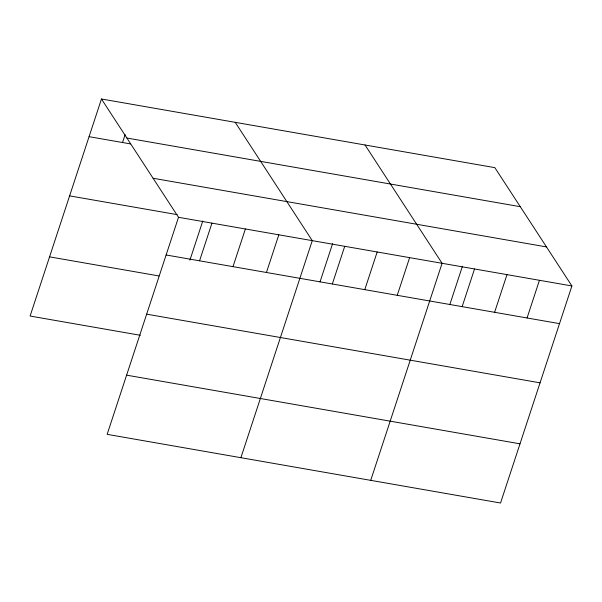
<?xml version="1.0" encoding="UTF-8"?>
<svg xmlns="http://www.w3.org/2000/svg" width="602" height="602" viewBox="0 0 602 602"><rect width="100%" height="100%" fill="white"/><g stroke="black" fill="none" stroke-linecap="round" stroke-linejoin="round"><path stroke-width="0.9" d="M101.46 98.991L178.508 217.299L107.148 434.351L500.54 503.009L571.9 285.958L494.852 167.649L101.46 98.991L30.1 316.042L140.356 335.291M122.515 142.516L125.103 134.622M189.901 260.162L202.791 220.957M199.563 260.817L211.949 223.131M232.997 266.648L245.39 228.971M266.438 272.488L278.824 234.803M240.898 457.693L312.265 240.642L235.216 122.334M320.008 281.947L332.613 243.614M332.327 283.986L344.72 246.308M364.782 289.652L377.176 251.967M397.237 295.319L409.631 257.633M370.719 480.351L442.079 263.3L365.03 144.992M449.822 304.604L462.426 266.265M462.148 306.644L474.534 268.959M494.603 312.31L506.989 274.625M527.059 317.976L539.445 280.291M126.887 138.031L520.278 206.689M89.073 136.677L130.642 143.931M153.089 178.26L546.473 246.918M69.614 195.868L177.154 214.636M178.508 217.299L571.9 285.958M166.122 254.977L559.514 323.635M49.56 256.851L158.913 275.942M146.662 314.169L540.047 382.827M126.608 375.159L520 443.817"/></g></svg>
